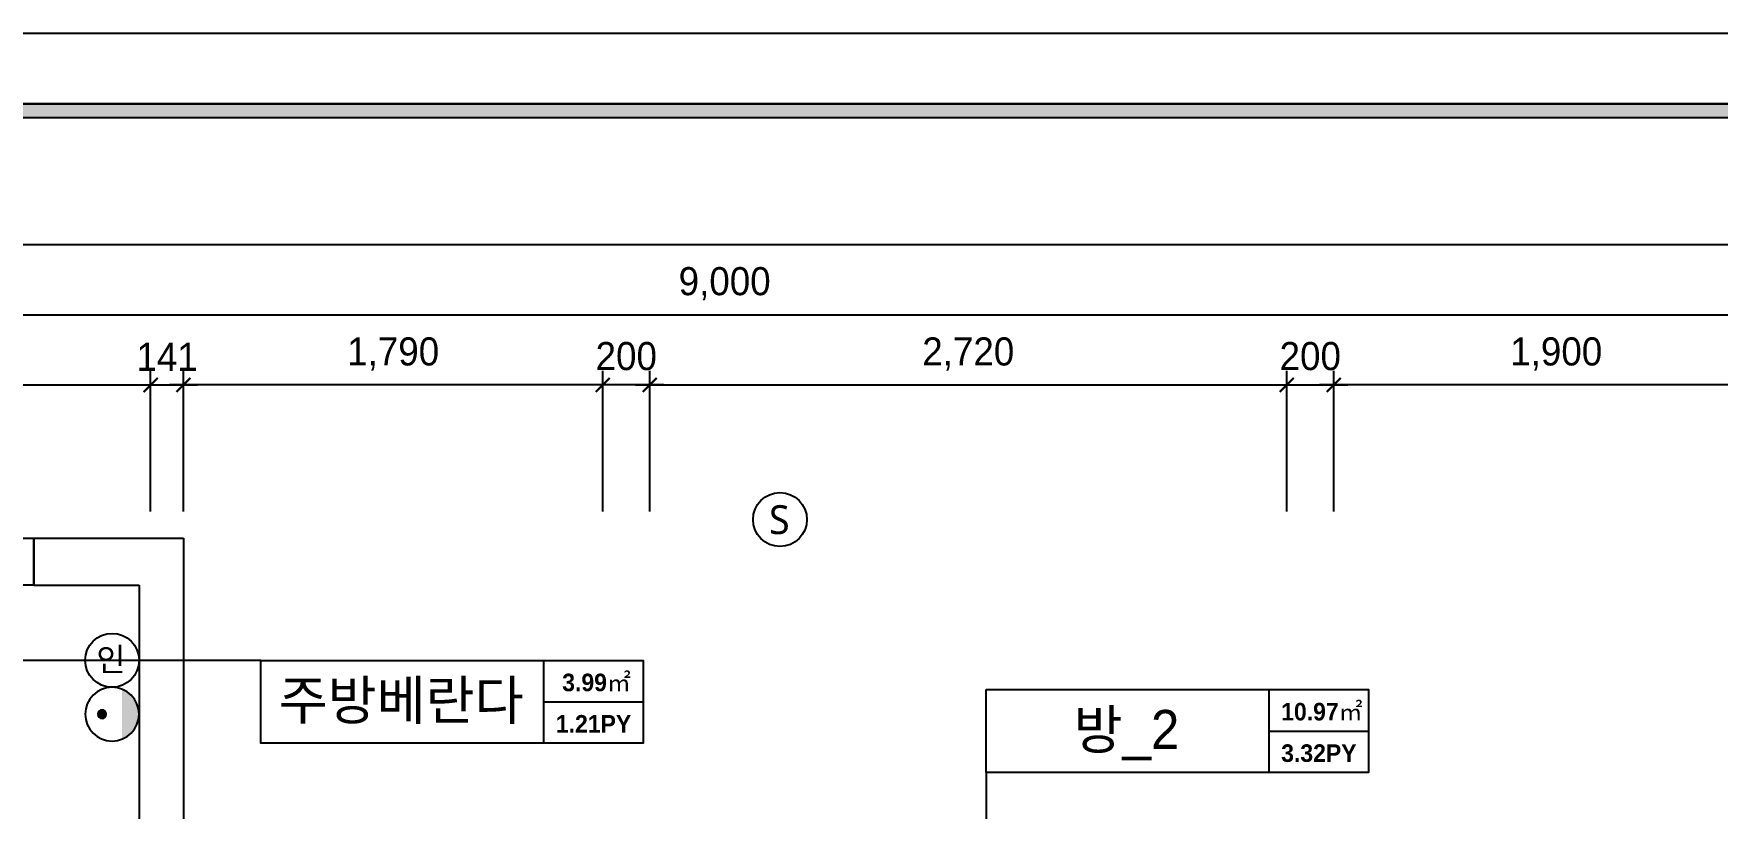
# Model space of a CAD drawing. Header units: millimetres. Extents: x 204923 to 257123, y 77248 to 107783.
# Drawn here: x 241482 to 248670, y 103875 to 107183 of the extents above; entities that cross this region are included whole.
import ezdxf
from ezdxf.enums import TextEntityAlignment as Align

# ---------------------------------------------------------------- set-up
doc = ezdxf.new("R2010")
doc.units = ezdxf.units.MM
doc.header["$LTSCALE"] = 30
doc.header["$PDMODE"] = 3
doc.layers.get('DEFPOINTS').update_dxf_attribs({"color": 248})
for name, color, linetype in [('0-ELC TEXT', 7, 'Continuous'), ('03-TEXT', 3, 'Continuous'), ('04-WIN', 4, 'Continuous'), ('07-DIM WAL', 5, 'Continuous'), ('2-con', 2, 'Continuous'), ('3.기호.계단선', 30, 'Continuous'), ('F-SYM', 7, 'Continuous'), ('FORM(YOURNAME)-11', 1, 'Continuous'), ('설비', 140, 'Continuous')]:
    doc.layers.add(name, color=color, linetype=linetype)
doc.styles.add('HY 울릉도 L', font='')
doc.styles.add('YOURNAME', font='HY울릉도M.TTF')
doc.styles.add('넥슨고딕', font='NEXONLv1GothicBold.ttf')
doc.styles.add('코레일둥고', font='Korail_Round_Gothic_Medium.ttf')
doc.styles.get('HY 울릉도 L').set_extended_font_data('HY울릉도L')
doc.dimstyles.new('60', dxfattribs={"dimscale": 60, "dimtxt": 2, "dimasz": 1, "dimexe": 1, "dimexo": 1, "dimgap": 1, "dimtad": 1, "dimdec": 0, "dimrnd": 0.05, "dimdsep": 46, "dimlunit": 6, "dimtxsty": 'HY 울릉도 L', "dimblk": 'ARCHTICK', "dimcen": 2.5, "dimdle": 1, "dimclrd": 133, "dimclre": 133, "dimclrt": 30, "dimadec": 0, "dimazin": 0, "dimtfac": 1, "dimtdec": 0, "dimtix": 1, "dimtmove": 2, "dimatfit": 3, "dimldrblk": 'ARCHTICK', "dimfxl": 1, "dimlwd": -1, "dimlwe": -1, "dimarcsym": 0})

# ---------------------------------------------------------------- blocks, each defined once
blk = doc.blocks.new('FORM-PLAN')
at = {"layer": 'FORM(YOURNAME)-11'}
h = blk.add_hatch(color=256, dxfattribs=at)
h.dxf.hatch_style = 1
h.paths.add_polyline_path([(-71444, 55115), (10556, 55115), (10556, 54915), (-71444, 54915)])
h.paths.add_polyline_path([(-71444, -2085), (10556, -2085), (10556, -2285), (-71444, -2285)])
at = {"layer": 'DEFPOINTS', "color": 158}
for points in [[(-71444, -2285), (10556, -2285), (10556, 55115), (-71444, 55115)], [(-69444, 53115), (-64, 53115), (-64, 1215), (-69444, 1215)]]:
    blk.add_lwpolyline(points, close=True, dxfattribs=at)
at = {"layer": 'FORM(YOURNAME)-11', "color": 250}
blk.add_lwpolyline([(-72444, -3285), (11556, -3285), (11556, 56115), (-72444, 56115)], close=True, dxfattribs=at)
at = {"layer": 'FORM(YOURNAME)-11'}
blk.add_lwpolyline([(-71444, 55115), (10556, 55115), (10556, 54915), (-71444, 54915)], close=True, dxfattribs=at)
at = {"layer": 'FORM(YOURNAME)-11', "color": 3, "style": 'YOURNAME'}
for tag, height, p in [('1', 450, (9905, 18188)), ('2', 450, (9905, 17544)), ('3', 450, (9905, 16257)), ('4', 450, (9905, 14326)), ('5', 515, (9905, 12009)), ('6', 515, (9905, 9757)), ('7', 515, (9905, 7504)), ('8', 515, (9905, 5252)), ('9', 515, (9905, 2999)), ('10', 515, (5655, 811)), ('11', 515, (9905, 747)), ('12', 515, (5655, -1441)), ('13', 515, (9905, -1441))]:
    blk.add_attdef(tag, text='', height=height, dxfattribs=at).set_placement(p, align=Align.MIDDLE_RIGHT)
blk = doc.blocks.new('_ArchTick')
at = {"color": 0, "linetype": 'ByBlock', "const_width": 0.15}
blk.add_lwpolyline([(-0.5, -0.5), (0.5, 0.5)], dxfattribs=at)
blk = doc.blocks.new('*D316')
at = {"layer": '07-DIM WAL', "color": 133}
for p, q in [((239932.1, 105142.9), (239932.1, 105742.9)), ((241981.5, 105142.9), (241981.5, 105742.9)), ((239872.1, 105682.9), (242041.5, 105682.9))]:
    blk.add_line(p, q, dxfattribs=at)
at = {"layer": 'DEFPOINTS', "color": 0}
for p in [(241981.5, 105682.9), (239932.1, 105082.9), (241981.5, 105082.9)]:
    blk.add_point(p, dxfattribs=at)
at = {"layer": '07-DIM WAL', "color": 133, "xscale": 60, "yscale": 60, "zscale": 60, "rotation": 180}
blk.add_blockref('_ArchTick', (239932.1, 105682.9), dxfattribs=at)
at = {"layer": '07-DIM WAL', "color": 133, "xscale": 60, "yscale": 60, "zscale": 60}
blk.add_blockref('_ArchTick', (241981.5, 105682.9), dxfattribs=at)
at = {"layer": '07-DIM WAL', "color": 30, "insert": (240956.8, 105814.9), "char_height": 120, "attachment_point": 5, "style": 'HY 울릉도 L'}
blk.add_mtext('2,049', dxfattribs=at)
blk = doc.blocks.new('*D317')
at = {"layer": '07-DIM WAL', "color": 133}
for p, q in [((239932.1, 105142.9), (239932.1, 106042.9)), ((248932.1, 105142.9), (248932.1, 106042.9)), ((239872.1, 105982.9), (248992.1, 105982.9))]:
    blk.add_line(p, q, dxfattribs=at)
at = {"layer": 'DEFPOINTS', "color": 0}
for p in [(248932.1, 105982.9), (239932.1, 105082.9), (248932.1, 105082.9)]:
    blk.add_point(p, dxfattribs=at)
at = {"layer": '07-DIM WAL', "color": 133, "xscale": 60, "yscale": 60, "zscale": 60, "rotation": 180}
blk.add_blockref('_ArchTick', (239932.1, 105982.9), dxfattribs=at)
at = {"layer": '07-DIM WAL', "color": 133, "xscale": 60, "yscale": 60, "zscale": 60}
blk.add_blockref('_ArchTick', (248932.1, 105982.9), dxfattribs=at)
at = {"layer": '07-DIM WAL', "color": 30, "insert": (244432.1, 106114.9), "char_height": 120, "attachment_point": 5, "style": 'HY 울릉도 L'}
blk.add_mtext('9,000', dxfattribs=at)
blk = doc.blocks.new('*D318')
at = {"layer": '07-DIM WAL', "color": 133}
for p, q in [((247032.1, 105142.9), (247032.1, 105742.9)), ((248932.1, 105142.9), (248932.1, 105742.9)), ((248992.1, 105682.9), (246972.1, 105682.9))]:
    blk.add_line(p, q, dxfattribs=at)
at = {"layer": 'DEFPOINTS', "color": 0}
for p in [(247032.1, 105682.9), (247032.1, 105082.9), (248932.1, 105082.9)]:
    blk.add_point(p, dxfattribs=at)
at = {"layer": '07-DIM WAL', "color": 133, "xscale": 60, "yscale": 60, "zscale": 60, "rotation": 180}
blk.add_blockref('_ArchTick', (247032.1, 105682.9), dxfattribs=at)
at = {"layer": '07-DIM WAL', "color": 133, "xscale": 60, "yscale": 60, "zscale": 60}
blk.add_blockref('_ArchTick', (248932.1, 105682.9), dxfattribs=at)
at = {"layer": '07-DIM WAL', "color": 30, "insert": (247982.1, 105814.9), "char_height": 120, "attachment_point": 5, "style": 'HY 울릉도 L'}
blk.add_mtext('1,900', dxfattribs=at)
blk = doc.blocks.new('*D319')
at = {"layer": '07-DIM WAL', "color": 133}
for p, q in [((244112.1, 105142.9), (244112.1, 105742.9)), ((246832.1, 105142.9), (246832.1, 105742.9)), ((244052.1, 105682.9), (246892.1, 105682.9))]:
    blk.add_line(p, q, dxfattribs=at)
at = {"layer": 'DEFPOINTS', "color": 0}
for p in [(246832.1, 105682.9), (244112.1, 105082.9), (246832.1, 105082.9)]:
    blk.add_point(p, dxfattribs=at)
at = {"layer": '07-DIM WAL', "color": 133, "xscale": 60, "yscale": 60, "zscale": 60, "rotation": 180}
blk.add_blockref('_ArchTick', (244112.1, 105682.9), dxfattribs=at)
at = {"layer": '07-DIM WAL', "color": 133, "xscale": 60, "yscale": 60, "zscale": 60}
blk.add_blockref('_ArchTick', (246832.1, 105682.9), dxfattribs=at)
at = {"layer": '07-DIM WAL', "color": 30, "insert": (245472.1, 105814.8), "char_height": 120, "attachment_point": 5, "style": 'HY 울릉도 L'}
blk.add_mtext('2,720', dxfattribs=at)
blk = doc.blocks.new('*D320')
at = {"layer": '07-DIM WAL', "color": 133}
for p, q in [((242122.1, 105142.9), (242122.1, 105742.9)), ((243912.1, 105142.9), (243912.1, 105742.9)), ((243972.1, 105682.9), (242062.1, 105682.9))]:
    blk.add_line(p, q, dxfattribs=at)
at = {"layer": 'DEFPOINTS', "color": 0}
for p in [(242122.1, 105682.9), (242122.1, 105082.9), (243912.1, 105082.9)]:
    blk.add_point(p, dxfattribs=at)
at = {"layer": '07-DIM WAL', "color": 133, "xscale": 60, "yscale": 60, "zscale": 60, "rotation": 180}
blk.add_blockref('_ArchTick', (242122.1, 105682.9), dxfattribs=at)
at = {"layer": '07-DIM WAL', "color": 133, "xscale": 60, "yscale": 60, "zscale": 60}
blk.add_blockref('_ArchTick', (243912.1, 105682.9), dxfattribs=at)
at = {"layer": '07-DIM WAL', "color": 30, "insert": (243017.1, 105814.9), "char_height": 120, "attachment_point": 5, "style": 'HY 울릉도 L'}
blk.add_mtext('1,790', dxfattribs=at)
blk = doc.blocks.new('*D321')
at = {"layer": '07-DIM WAL', "color": 133}
for p, q in [((241981.5, 105142.9), (241981.5, 105742.9)), ((242122.1, 105142.9), (242122.1, 105742.9)), ((241921.5, 105682.9), (242182.1, 105682.9))]:
    blk.add_line(p, q, dxfattribs=at)
at = {"layer": 'DEFPOINTS', "color": 0}
for p in [(242122.1, 105682.9), (241981.5, 105082.9), (242122.1, 105082.9)]:
    blk.add_point(p, dxfattribs=at)
at = {"layer": '07-DIM WAL', "color": 133, "xscale": 60, "yscale": 60, "zscale": 60}
blk.add_blockref('_ArchTick', (241981.5, 105682.9), dxfattribs=at)
at = {"layer": '07-DIM WAL', "color": 133, "xscale": 60, "yscale": 60, "zscale": 60, "rotation": 180}
blk.add_blockref('_ArchTick', (242122.1, 105682.9), dxfattribs=at)
at = {"layer": '07-DIM WAL', "color": 30, "insert": (242051.8, 105803), "char_height": 120, "attachment_point": 5, "style": 'HY 울릉도 L'}
blk.add_mtext('141', dxfattribs=at)
blk = doc.blocks.new('*D322')
at = {"layer": '07-DIM WAL', "color": 133}
for p, q in [((243912.1, 105142.9), (243912.1, 105742.9)), ((244112.1, 105142.9), (244112.1, 105742.9)), ((244172.1, 105682.9), (243852.1, 105682.9))]:
    blk.add_line(p, q, dxfattribs=at)
at = {"layer": 'DEFPOINTS', "color": 0}
for p in [(243912.1, 105682.9), (243912.1, 105082.9), (244112.1, 105082.9)]:
    blk.add_point(p, dxfattribs=at)
at = {"layer": '07-DIM WAL', "color": 133, "xscale": 60, "yscale": 60, "zscale": 60}
blk.add_blockref('_ArchTick', (243912.1, 105682.9), dxfattribs=at)
at = {"layer": '07-DIM WAL', "color": 133, "xscale": 60, "yscale": 60, "zscale": 60, "rotation": 180}
blk.add_blockref('_ArchTick', (244112.1, 105682.9), dxfattribs=at)
at = {"layer": '07-DIM WAL', "color": 30, "insert": (244012.1, 105805.4), "char_height": 120, "attachment_point": 5, "style": 'HY 울릉도 L'}
blk.add_mtext('200', dxfattribs=at)
blk = doc.blocks.new('*D323')
at = {"layer": '07-DIM WAL', "color": 133}
for p, q in [((246832.1, 105142.9), (246832.1, 105742.9)), ((247032.1, 105142.9), (247032.1, 105742.9)), ((246772.1, 105682.9), (247092.1, 105682.9))]:
    blk.add_line(p, q, dxfattribs=at)
at = {"layer": 'DEFPOINTS', "color": 0}
for p in [(247032.1, 105682.9), (246832.1, 105082.9), (247032.1, 105082.9)]:
    blk.add_point(p, dxfattribs=at)
at = {"layer": '07-DIM WAL', "color": 133, "xscale": 60, "yscale": 60, "zscale": 60}
blk.add_blockref('_ArchTick', (246832.1, 105682.9), dxfattribs=at)
at = {"layer": '07-DIM WAL', "color": 133, "xscale": 60, "yscale": 60, "zscale": 60, "rotation": 180}
blk.add_blockref('_ArchTick', (247032.1, 105682.9), dxfattribs=at)
at = {"layer": '07-DIM WAL', "color": 30, "insert": (246932.1, 105805.4), "char_height": 120, "attachment_point": 5, "style": 'HY 울릉도 L'}
blk.add_mtext('200', dxfattribs=at)
blk = doc.blocks.new('DLSXJSPT')
at = {"layer": '설비', "color": 140}
blk.add_circle((242956, 103418.4), 115, dxfattribs=at)
at = {"layer": '설비', "color": 140, "style": '코레일둥고'}
blk.add_text('인', height=100, dxfattribs=at).set_placement((242888.1, 103372))
blk = doc.blocks.new('SW')
at = {"layer": '설비', "color": 140}
blk.add_circle((11533254, -14277699), 184, dxfattribs=at)
at = {"layer": '설비', "color": 140, "insert": (11533320, -14277601), "char_height": 197.14, "width": 314.33, "attachment_point": 3, "style": '코레일둥고'}
blk.add_mtext('{\\fMalgun Gothic|b0|i0|c129|p50;S}', dxfattribs=at)
blk = doc.blocks.new('DLFRN')
at = {"layer": '설비'}
h = blk.add_hatch(color=140, dxfattribs=at)
edge = h.paths.add_edge_path()
edge.add_arc((236552.3, 104850.7), 18.3, 0, 360)
h = blk.add_hatch(color=140, dxfattribs=at)
edge = h.paths.add_edge_path()
edge.add_line((236658.9, 104764.8), (236445.6, 104764.8))
edge.add_ellipse((236552.3, 104807.8), major_axis=(81.3, 81.3), ratio=1, start_angle=156.95778, end_angle=293.04222)
at = {"layer": '설비', "color": 140}
for centre, radius in [((236552.3, 104807.8), 115), ((236552.3, 104850.7), 18.3)]:
    blk.add_circle(centre, radius, dxfattribs=at)
blk = doc.blocks.new('cdr')
at = {"layer": '04-WIN'}
blk.add_lwpolyline([(214482.6, 105028.4), (215682.6, 105028.4), (215682.6, 104828.4), (214482.6, 104828.4)], close=True, dxfattribs=at)
at = {"layer": '2-con'}
for p, q in [((215682.6, 104828.4), (215682.6, 105028.4)), ((215682.6, 105028.4), (216321.6, 105028.4)), ((216321.6, 105028.4), (216321.6, 103736.5)), ((215682.6, 104828.4), (216132.1, 104828.4)), ((216132.1, 104828.4), (216132.1, 102843.4))]:
    blk.add_line(p, q, dxfattribs=at)
blk = doc.blocks.new('cjswjdeh')
blk.add_blockref('cdr', (54919.7, 2670))

msp = doc.modelspace()

# ---------------------------------------------------------------- linework, layer by layer
at = {"layer": '0-ELC TEXT'}
for p, q in [((242452.5, 104506.9), (241290.1, 104506.9)), ((243659.7, 104153.2), (243659.7, 104506.9)), ((246756, 104028.2), (246756, 104382)), ((243659.7, 104330), (244084.4, 104330)), ((246756, 104205.1), (247180.7, 104205.1)), ((245548.8, 104028.2), (245548.8, 103088.4))]:
    msp.add_line(p, q, dxfattribs=at)
for points in [[(242452.5, 104506.9), (244084.4, 104506.9), (244084.4, 104153.2), (242452.5, 104153.2)], [(245548.8, 104382), (247180.7, 104382), (247180.7, 104028.2), (245548.8, 104028.2)]]:
    msp.add_lwpolyline(points, close=True, dxfattribs=at)

# ---------------------------------------------------------------- block references
at = {"layer": '3.기호.계단선'}
msp.add_blockref('cjswjdeh', (-29119.7, -2670), dxfattribs=at)
at = {"layer": 'F-SYM', "xscale": 0.3, "yscale": 0.3, "zscale": 0.3}
msp.add_blockref('FORM-PLAN', (253055.9, 90348.4), dxfattribs=at)
at = {"layer": '설비', "color": 140, "xscale": 0.625, "yscale": 0.625, "zscale": 0.625}
msp.add_blockref('SW', (-6963615.4, 9028669.9), dxfattribs=at)
at = {"layer": '설비'}
msp.add_blockref('DLSXJSPT', (-1138.8, 1088.6), dxfattribs=at)
at = {"layer": '설비', "xscale": -1, "rotation": 89.99999999999997}
msp.add_blockref('DLFRN', (346624.9, 340829.4), dxfattribs=at)

# ---------------------------------------------------------------- texts
at = {"layer": '03-TEXT'}
for s, height, style, p in [('주방베란다', 166.67, '코레일둥고', (243051.1, 104253.5)), ('3.99㎡', 75, '넥슨고딕', (243885.3, 104375.1)), ('방_2', 166.67, '코레일둥고', (246147.4, 104128.5)), ('10.97㎡', 75, '넥슨고딕', (246981.7, 104250.2)), ('1.21PY', 75, '넥슨고딕', (243872.5, 104198.3)), ('3.32PY', 75, '넥슨고딕', (246968.8, 104073.3))]:
    msp.add_text(s, height=height, dxfattribs=dict(at, style=style)).set_placement(p, align=Align.CENTER)

# ---------------------------------------------------------------- dimensions: what is measured, and where the dimension line sits
at = {"layer": '07-DIM WAL'}
for base, p1, p2, picture, middle in [((248932.1, 105982.9), (239932.1, 105082.9), (248932.1, 105082.9), '*D317', (244432.1, 106114.9)), ((241981.5, 105682.9), (239932.1, 105082.9), (241981.5, 105082.9), '*D316', (240956.8, 105814.9)), ((242122.1, 105682.9), (241981.5, 105082.9), (242122.1, 105082.9), '*D321', (242051.8, 105803)), ((242122.1, 105682.9), (243912.1, 105082.9), (242122.1, 105082.9), '*D320', (243017.1, 105814.9)), ((243912.1, 105682.9), (244112.1, 105082.9), (243912.1, 105082.9), '*D322', (244012.1, 105805.4)), ((246832.1, 105682.9), (244112.1, 105082.9), (246832.1, 105082.9), '*D319', (245472.1, 105814.8)), ((247032.1, 105682.9), (246832.1, 105082.9), (247032.1, 105082.9), '*D323', (246932.1, 105805.4)), ((247032.1, 105682.9), (248932.1, 105082.9), (247032.1, 105082.9), '*D318', (247982.1, 105814.9))]:
    dim = msp.add_linear_dim(base=base, p1=p1, p2=p2, dimstyle='60', dxfattribs=at)
    dim.commit()
    dim.dimension.update_dxf_attribs({"geometry": picture, "text_midpoint": middle})

doc.saveas('drawing.dxf')
